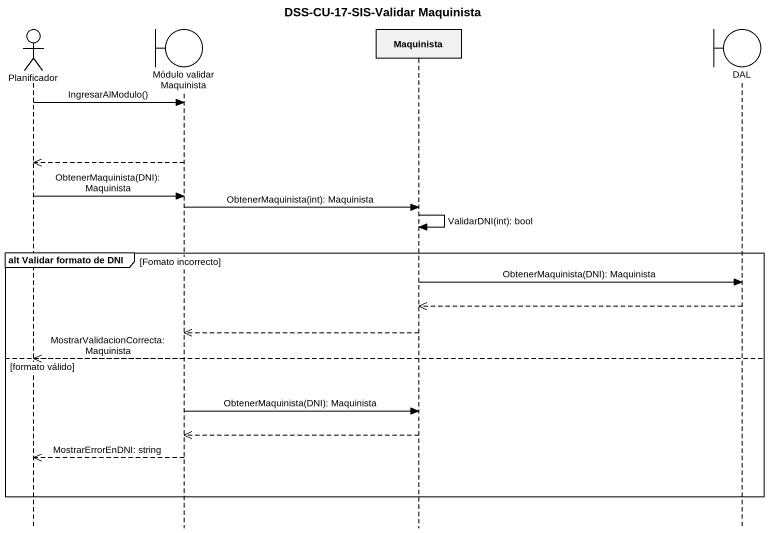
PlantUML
@startuml
title DSS-CU-17-SIS-Validar Maquinista
hide footbox
actor Planificador
boundary "Módulo validar Maquinista" as Módulo_validar_Maquinista
participant Maquinista
boundary DAL

Planificador -> Módulo_validar_Maquinista : IngresarAlModulo()
Módulo_validar_Maquinista -->> Planificador
Planificador -> Módulo_validar_Maquinista : ObtenerMaquinista(DNI): Maquinista
Módulo_validar_Maquinista -> Maquinista : ObtenerMaquinista(int): Maquinista
Maquinista -> Maquinista : ValidarDNI(int): bool
group alt Validar formato de DNI [Fomato incorrecto]
  Maquinista -> DAL : ObtenerMaquinista(DNI): Maquinista
  DAL -->> Maquinista
  Maquinista -->> Módulo_validar_Maquinista
else formato válido
  Módulo_validar_Maquinista -->> Planificador : MostrarValidacionCorrecta: Maquinista
  Módulo_validar_Maquinista -> Maquinista : ObtenerMaquinista(DNI): Maquinista
  Maquinista -->> Módulo_validar_Maquinista
  Módulo_validar_Maquinista -->> Planificador : MostrarErrorEnDNI: string
end
@enduml
